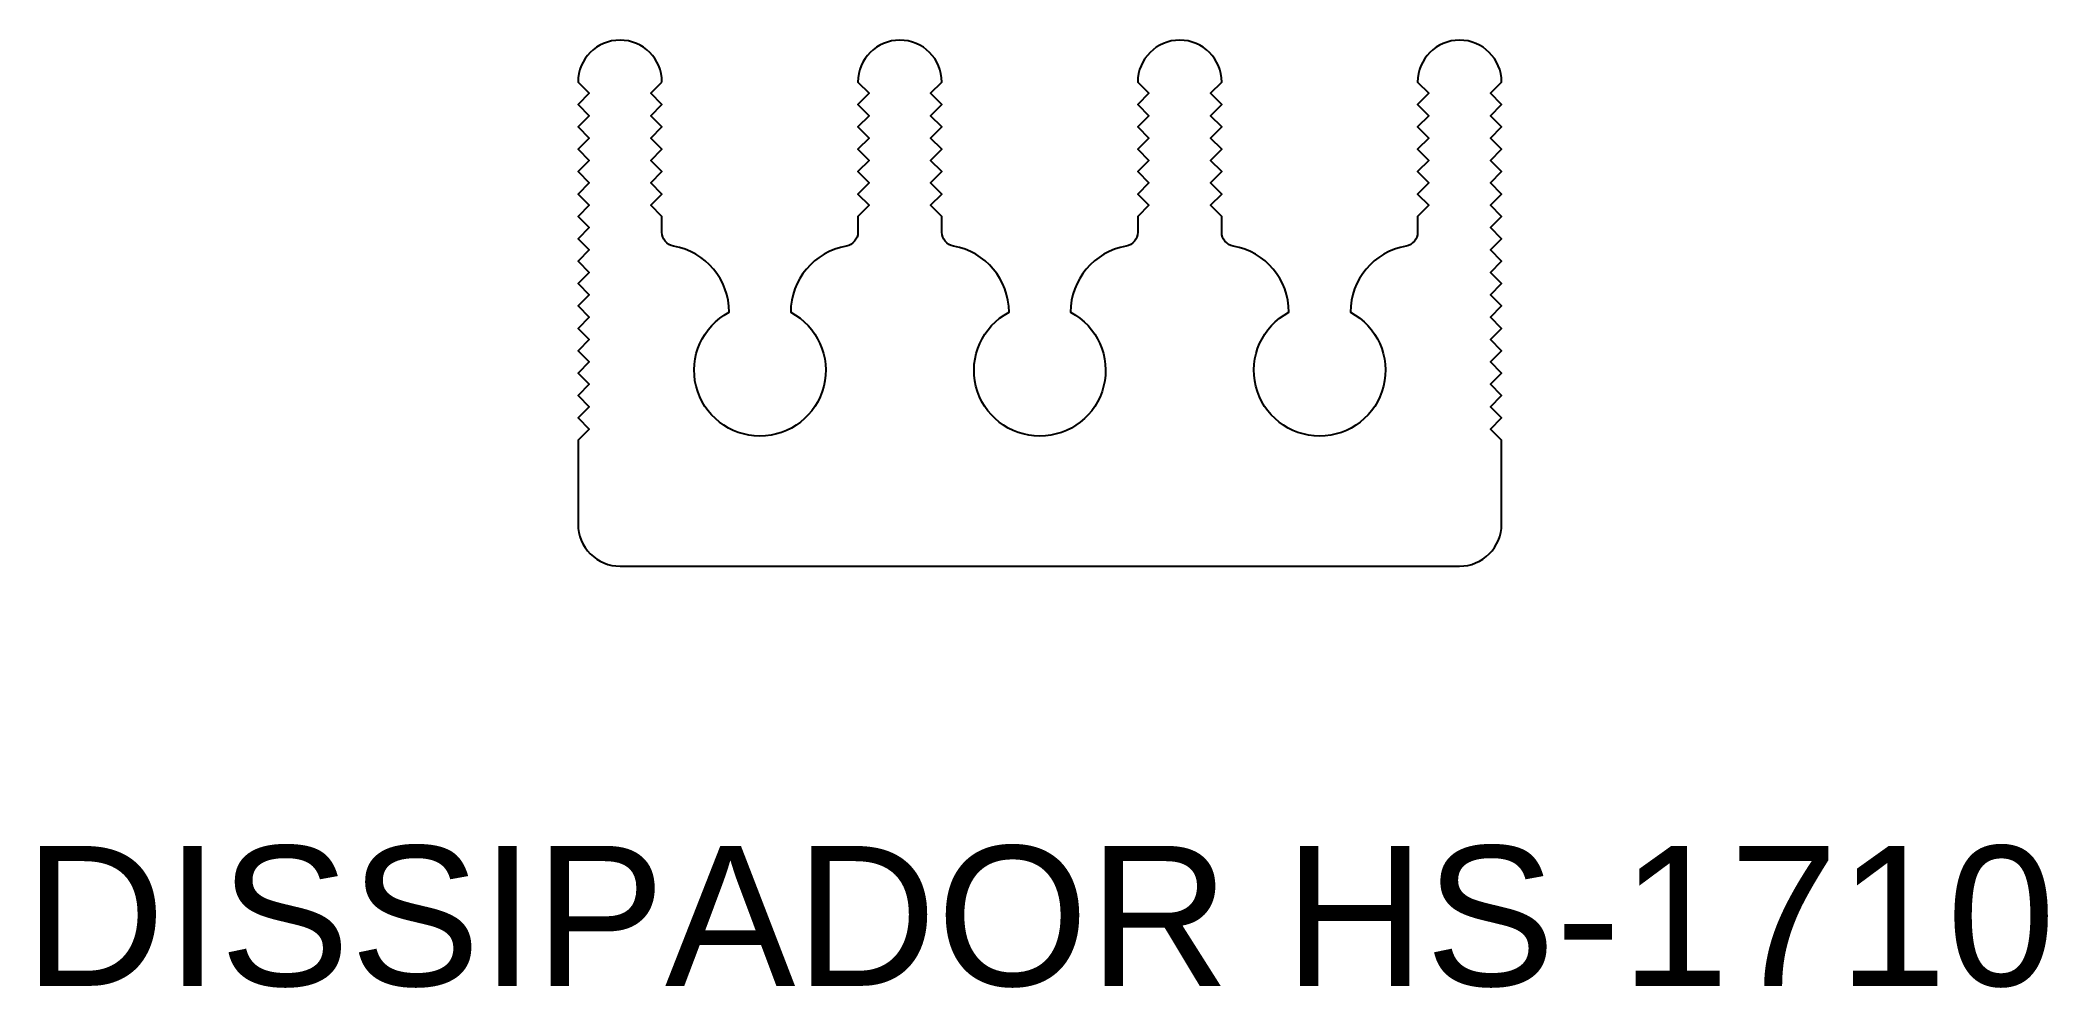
# Model space of a CAD drawing. Header units: millimetres. Extents: x 10.4 to 46.3, y 12.5 to 29.4.
import ezdxf
from ezdxf.enums import TextEntityAlignment as Align

# ---------------------------------------------------------------- set-up
doc = ezdxf.new("R2010")
doc.units = ezdxf.units.MM
doc.styles.get("Standard").update_dxf_attribs({"font": 'arial.ttf'})

msp = doc.modelspace()

# ---------------------------------------------------------------- linework, layer by layer
msp.add_lwpolyline([(21.5, 28.65, 1), (20, 28.65), (20.2, 28.45), (20, 28.25), (20.2, 28.05), (20, 27.85), (20.2, 27.65), (20, 27.45), (20.2, 27.25), (20, 27.05), (20.2, 26.85), (20, 26.65), (20.2, 26.45), (20, 26.25), (20.2, 26.05), (20, 25.85), (20.2, 25.65), (20, 25.45), (20.2, 25.25), (20, 25.05), (20.2, 24.85), (20, 24.65), (20.2, 24.45), (20, 24.25), (20.2, 24.05), (20, 23.85), (20.2, 23.65), (20, 23.45), (20.2, 23.25), (20, 23.05), (20.2, 22.85), (20, 22.65), (20.2, 22.45), (20, 22.25), (20, 20.75, 0.414214), (20.75, 20), (35.75, 20, 0.414214), (36.5, 20.75), (36.5, 22.25), (36.3, 22.45), (36.5, 22.65), (36.3, 22.85), (36.5, 23.05), (36.3, 23.25), (36.5, 23.45), (36.3, 23.65), (36.5, 23.85), (36.3, 24.05), (36.5, 24.25), (36.3, 24.45), (36.5, 24.65), (36.3, 24.85), (36.5, 25.05), (36.3, 25.25), (36.5, 25.45), (36.3, 25.65), (36.5, 25.85), (36.3, 26.05), (36.5, 26.25), (36.3, 26.45), (36.5, 26.65), (36.3, 26.85), (36.5, 27.05), (36.3, 27.25), (36.5, 27.45), (36.3, 27.65), (36.5, 27.85), (36.3, 28.05), (36.5, 28.25), (36.3, 28.45), (36.5, 28.65, 1), (35, 28.65), (35.2, 28.45), (35, 28.25), (35.2, 28.05), (35, 27.85), (35.2, 27.65), (35, 27.45), (35.2, 27.25), (35, 27.05), (35.2, 26.85), (35, 26.65), (35.2, 26.45), (35, 26.25), (35, 25.967, -0.364325), (34.793, 25.72, 0.364325), (33.8, 24.538, -4.024233), (32.7, 24.538, 0.364325), (31.707, 25.72, -0.364325), (31.5, 25.967), (31.5, 26.25), (31.3, 26.45), (31.5, 26.65), (31.3, 26.85), (31.5, 27.05), (31.3, 27.25), (31.5, 27.45), (31.3, 27.65), (31.5, 27.85), (31.3, 28.05), (31.5, 28.25), (31.3, 28.45), (31.5, 28.65, 1), (30, 28.65), (30.2, 28.45), (30, 28.25), (30.2, 28.05), (30, 27.85), (30.2, 27.65), (30, 27.45), (30.2, 27.25), (30, 27.05), (30.2, 26.85), (30, 26.65), (30.2, 26.45), (30, 26.25), (30, 25.967, -0.364325), (29.793, 25.72, 0.364325), (28.8, 24.538, -4.024233), (27.7, 24.538, 0.364325), (26.707, 25.72, -0.364325), (26.5, 25.967), (26.5, 26.25), (26.3, 26.45), (26.5, 26.65), (26.3, 26.85), (26.5, 27.05), (26.3, 27.25), (26.5, 27.45), (26.3, 27.65), (26.5, 27.85), (26.3, 28.05), (26.5, 28.25), (26.3, 28.45), (26.5, 28.65, 1), (25, 28.65), (25.2, 28.45), (25, 28.25), (25.2, 28.05), (25, 27.85), (25.2, 27.65), (25, 27.45), (25.2, 27.25), (25, 27.05), (25.2, 26.85), (25, 26.65), (25.2, 26.45), (25, 26.25), (25, 25.967, -0.364325), (24.793, 25.72, 0.364325), (23.8, 24.538, -4.024233), (22.7, 24.538, 0.364325), (21.707, 25.72, -0.364325), (21.5, 25.967), (21.5, 26.25), (21.3, 26.45), (21.5, 26.65), (21.3, 26.85), (21.5, 27.05), (21.3, 27.25), (21.5, 27.45), (21.3, 27.65), (21.5, 27.85), (21.3, 28.05), (21.5, 28.25), (21.3, 28.45)], format="xyb", close=True)

# ---------------------------------------------------------------- texts
msp.add_text('DISSIPADOR HS-1710', height=2.5).set_placement((28.25, 15), align=Align.TOP_CENTER)

doc.saveas('drawing.dxf')
